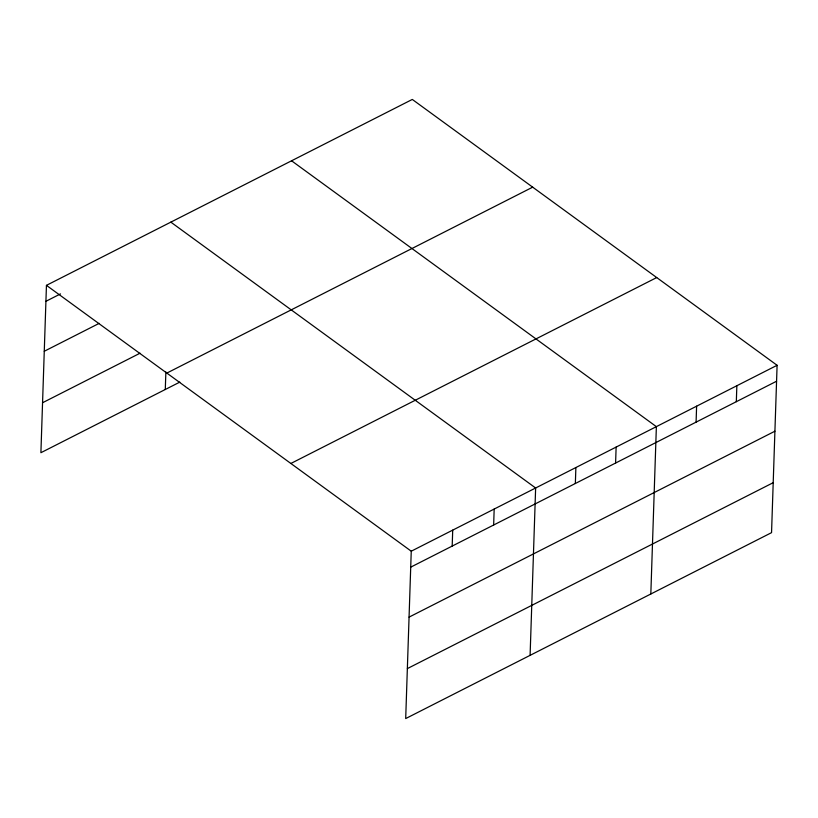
<?xml version="1.0" encoding="UTF-8"?>
<svg xmlns="http://www.w3.org/2000/svg" width="818" height="818" viewBox="0 0 818 818"><rect width="100%" height="100%" fill="white"/><g stroke="black" fill="none" stroke-linecap="round" stroke-linejoin="round"><path stroke-width="1.23" d="M46.452 285.349L411.249 551.199L405.697 718.562L771.548 532.651L777.1 365.288L412.303 99.438L46.452 285.349L40.9 452.712L179.817 382.108M165.287 389.501L165.87 372.006M452.19 546.087L452.712 530.136M493.653 525.013L494.174 509.062M530.095 655.351L535.637 487.998L170.839 222.138M575.351 483.489L575.882 467.548M615.596 463.039L616.128 447.098M650.821 594.001L656.373 426.648L291.566 160.788M696.087 422.139L696.609 406.188M736.323 401.689L736.854 385.738M45.92 301.3L60.491 293.897M44.264 351.259L99.172 323.366M42.556 402.742L140.052 353.202M166.841 373.08L532.682 187.169M290.871 463.469L656.711 277.558M411.249 551.199L777.1 365.288M410.728 567.15L776.568 381.239M409.072 617.12L774.912 431.209M407.364 668.592L773.204 482.681"/></g></svg>
